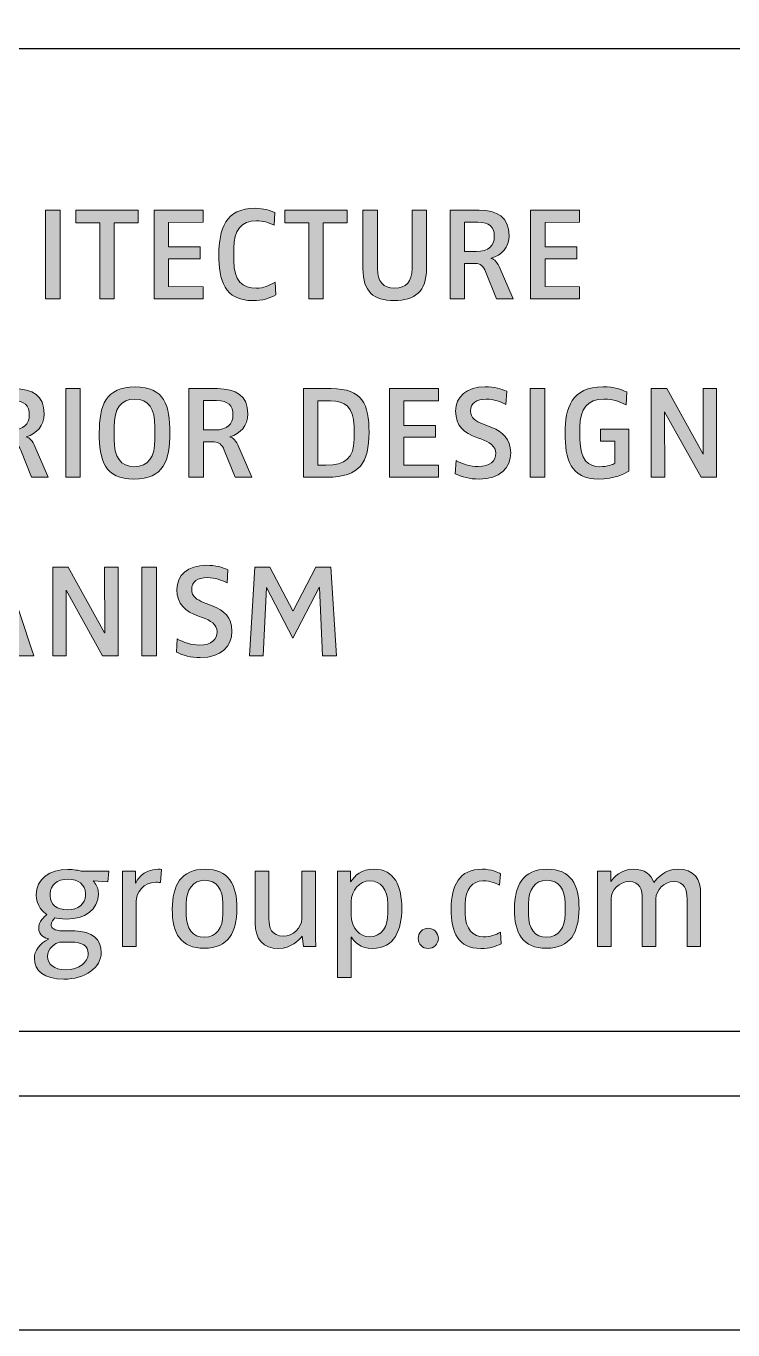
# Model space of a CAD drawing. Extents: x 473024 to 774629, y -1213442 to -1126596.
# Drawn here: x 602548 to 603675, y -1213069 to -1210993 of the extents above; entities that cross this region are included whole.
import ezdxf

# ---------------------------------------------------------------- set-up
doc = ezdxf.new("R2010")
doc.units = 0
doc.header["$LTSCALE"] = 100
doc.header["$MEASUREMENT"] = 0
doc.layers.get('0').update_dxf_attribs({"linetype": 'CONTINUOUS'})
for name, color, linetype in [('FOOT', 2, 'CONTINUOUS'), ('Layer 1', 8, 'CONTINUOUS'), ('S-BEAM', 2, 'CONTINUOUS'), ('TITLE2', 7, 'CONTINUOUS')]:
    doc.layers.add(name, color=color, linetype=linetype)

# ---------------------------------------------------------------- blocks, each defined once
blk = doc.blocks.new('block 15')
at = {"layer": 'Layer 1'}
h = blk.add_hatch(color=0, dxfattribs=at)
h.dxf.hatch_style = 2
edge = h.paths.add_edge_path()
edge.add_spline(control_points=[(621.2, -145.84), (621.2, -145.84), (619.68, -145.72), (619.68, -145.72), (619.72, -145.77), (620.23, -146.24), (620.23, -147.06), (620.23, -148.71), (618.78, -149.63), (616.98, -149.63), (616.36, -149.63), (615.92, -149.56), (615.76, -149.51), (615.64, -149.63), (615.39, -149.96), (615.39, -150.2), (615.39, -150.56), (615.67, -150.82), (616.59, -150.84), (616.59, -150.84), (617.81, -150.85), (617.81, -150.85), (619.55, -150.88), (620.52, -151.7), (620.52, -153.04), (620.52, -154.6), (618.84, -155.78), (616.69, -155.78), (614.65, -155.78), (613.67, -154.92), (613.67, -153.63), (613.67, -152.87), (614.17, -152.15), (615.13, -151.68), (615.13, -151.68), (615.13, -151.67), (615.13, -151.67), (614.79, -151.61), (614.11, -151.3), (614.11, -150.54), (614.11, -149.91), (614.68, -149.37), (614.96, -149.17), (614.61, -148.99), (613.85, -148.31), (613.85, -147.14), (613.85, -145.53), (615.24, -144.55), (617.1, -144.55), (617.67, -144.55), (618.24, -144.67), (618.46, -144.73), (618.46, -144.73), (621.28, -144.72), (621.28, -144.72), (621.28, -144.72), (621.2, -145.84), (621.2, -145.84)], knot_values=[0, 0, 0, 0, 1, 1, 1, 2, 2, 2, 3, 3, 3, 4, 4, 4, 5, 5, 5, 6, 6, 6, 7, 7, 7, 8, 8, 8, 9, 9, 9, 10, 10, 10, 11, 11, 11, 12, 12, 12, 13, 13, 13, 14, 14, 14, 15, 15, 15, 16, 16, 16, 17, 17, 17, 18, 18, 18, 19, 19, 19, 19], degree=3, periodic=0)
edge = h.paths.add_edge_path()
edge.add_spline(control_points=[(619.18, -153.13), (619.18, -152.41), (618.57, -151.98), (617.4, -151.98), (617.4, -151.98), (616.24, -151.98), (616.24, -151.98), (615.84, -152.12), (615.02, -152.59), (615.02, -153.46), (615.02, -154.24), (615.7, -154.81), (616.86, -154.81), (618.26, -154.81), (619.18, -154.01), (619.18, -153.24), (619.18, -153.24), (619.18, -153.13), (619.18, -153.13)], knot_values=[0, 0, 0, 0, 1, 1, 1, 2, 2, 2, 3, 3, 3, 4, 4, 4, 5, 5, 5, 6, 6, 6, 6], degree=3, periodic=0)
edge = h.paths.add_edge_path()
edge.add_spline(control_points=[(618.89, -147.01), (618.89, -146.11), (618.18, -145.55), (617.1, -145.55), (616.01, -145.55), (615.3, -146.17), (615.3, -147.01), (615.3, -147.01), (615.3, -147.23), (615.3, -147.23), (615.3, -148.19), (615.98, -148.68), (617.07, -148.68), (618.17, -148.68), (618.89, -148.06), (618.89, -147.23), (618.89, -147.23), (618.89, -147.01), (618.89, -147.01)], knot_values=[0, 0, 0, 0, 1, 1, 1, 2, 2, 2, 3, 3, 3, 4, 4, 4, 5, 5, 5, 6, 6, 6, 6], degree=3, periodic=0)
h = blk.add_hatch(color=0, dxfattribs=at)
h.dxf.hatch_style = 2
edge = h.paths.add_edge_path()
edge.add_spline(control_points=[(626.59, -145.9), (626.52, -145.89), (626.33, -145.87), (626.1, -145.87), (624.87, -145.87), (624.08, -146.91), (624.08, -147.83), (624.08, -147.83), (624.08, -152.44), (624.08, -152.44), (624.08, -152.44), (622.69, -152.44), (622.69, -152.44), (622.69, -152.44), (622.69, -144.73), (622.69, -144.73), (622.69, -144.73), (624.02, -144.73), (624.02, -144.73), (624.02, -144.73), (624.02, -145.95), (624.02, -145.95), (624.02, -145.95), (624.03, -145.95), (624.03, -145.95), (624.1, -145.81), (624.74, -144.53), (626.33, -144.53), (626.47, -144.53), (626.61, -144.55), (626.67, -144.56), (626.67, -144.56), (626.59, -145.9), (626.59, -145.9)], knot_values=[0, 0, 0, 0, 1, 1, 1, 2, 2, 2, 3, 3, 3, 4, 4, 4, 5, 5, 5, 6, 6, 6, 7, 7, 7, 8, 8, 8, 9, 9, 9, 10, 10, 10, 11, 11, 11, 11], degree=3, periodic=0)
h = blk.add_hatch(color=0, dxfattribs=at)
h.dxf.hatch_style = 2
edge = h.paths.add_edge_path()
edge.add_spline(control_points=[(631.06, -152.62), (628.63, -152.62), (627.78, -151.08), (627.78, -148.62), (627.78, -146.2), (628.69, -144.53), (631.12, -144.53), (633.56, -144.53), (634.4, -146.09), (634.4, -148.56), (634.4, -150.99), (633.5, -152.62), (631.06, -152.62)], knot_values=[0, 0, 0, 0, 1, 1, 1, 2, 2, 2, 3, 3, 3, 4, 4, 4, 4], degree=3, periodic=0)
edge = h.paths.add_edge_path()
edge.add_spline(control_points=[(632.97, -148.02), (632.97, -146.57), (632.32, -145.67), (631.11, -145.67), (629.89, -145.67), (629.21, -146.61), (629.21, -148.06), (629.21, -148.06), (629.21, -149.16), (629.21, -149.16), (629.21, -150.61), (629.86, -151.5), (631.08, -151.5), (632.29, -151.5), (632.97, -150.56), (632.97, -149.11), (632.97, -149.11), (632.97, -148.02), (632.97, -148.02)], knot_values=[0, 0, 0, 0, 1, 1, 1, 2, 2, 2, 3, 3, 3, 4, 4, 4, 5, 5, 5, 6, 6, 6, 6], degree=3, periodic=0)
h = blk.add_hatch(color=0, dxfattribs=at)
h.dxf.hatch_style = 2
edge = h.paths.add_edge_path()
edge.add_spline(control_points=[(641.21, -152.44), (641.21, -152.44), (641.09, -151.38), (641.09, -151.38), (641.09, -151.38), (641.07, -151.38), (641.07, -151.38), (640.78, -151.79), (639.9, -152.64), (638.69, -152.64), (637.08, -152.64), (636.28, -151.73), (636.28, -150.05), (636.28, -150.05), (636.28, -144.73), (636.28, -144.73), (636.28, -144.73), (637.67, -144.73), (637.67, -144.73), (637.67, -144.73), (637.67, -149.62), (637.67, -149.62), (637.67, -150.48), (637.92, -151.38), (639.16, -151.38), (640.12, -151.38), (641.04, -150.53), (641.04, -149.6), (641.04, -149.6), (641.04, -144.73), (641.04, -144.73), (641.04, -144.73), (642.43, -144.73), (642.43, -144.73), (642.43, -144.73), (642.43, -150.54), (642.43, -150.54), (642.43, -151.28), (642.46, -152.12), (642.48, -152.44), (642.48, -152.44), (641.21, -152.44), (641.21, -152.44)], knot_values=[0, 0, 0, 0, 1, 1, 1, 2, 2, 2, 3, 3, 3, 4, 4, 4, 5, 5, 5, 6, 6, 6, 7, 7, 7, 8, 8, 8, 9, 9, 9, 10, 10, 10, 11, 11, 11, 12, 12, 12, 13, 13, 13, 14, 14, 14, 14], degree=3, periodic=0)
h = blk.add_hatch(color=0, dxfattribs=at)
h.dxf.hatch_style = 2
edge = h.paths.add_edge_path()
edge.add_spline(control_points=[(648.28, -152.64), (647.02, -152.64), (646.39, -151.95), (646.11, -151.48), (646.11, -151.48), (646.1, -151.48), (646.1, -151.48), (646.1, -151.48), (646.1, -155.6), (646.1, -155.6), (646.1, -155.6), (644.71, -155.6), (644.71, -155.6), (644.71, -155.6), (644.71, -144.73), (644.71, -144.73), (644.71, -144.73), (646.02, -144.73), (646.02, -144.73), (646.02, -144.73), (646.02, -145.83), (646.02, -145.83), (646.02, -145.83), (646.03, -145.83), (646.03, -145.83), (646.5, -145.16), (647.13, -144.53), (648.41, -144.53), (650.57, -144.53), (651.27, -146.29), (651.27, -148.56), (651.27, -150.74), (650.52, -152.64), (648.28, -152.64)], knot_values=[0, 0, 0, 0, 1, 1, 1, 2, 2, 2, 3, 3, 3, 4, 4, 4, 5, 5, 5, 6, 6, 6, 7, 7, 7, 8, 8, 8, 9, 9, 9, 10, 10, 10, 11, 11, 11, 11], degree=3, periodic=0)
edge = h.paths.add_edge_path()
edge.add_spline(control_points=[(649.84, -148.06), (649.84, -146.61), (649.12, -145.72), (648.01, -145.72), (646.94, -145.72), (646.1, -146.72), (646.1, -147.83), (646.1, -147.83), (646.1, -149.25), (646.1, -149.25), (646.1, -150.54), (647.02, -151.45), (647.95, -151.45), (649.27, -151.45), (649.84, -150.36), (649.84, -149.02), (649.84, -149.02), (649.84, -148.06), (649.84, -148.06)], knot_values=[0, 0, 0, 0, 1, 1, 1, 2, 2, 2, 3, 3, 3, 4, 4, 4, 5, 5, 5, 6, 6, 6, 6], degree=3, periodic=0)
h = blk.add_hatch(color=0, dxfattribs=at)
h.dxf.hatch_style = 2
edge = h.paths.add_edge_path()
edge.add_spline(control_points=[(659.35, -152.64), (657.02, -152.64), (656.33, -150.99), (656.33, -148.59), (656.33, -146.2), (657.14, -144.53), (659.52, -144.53), (660.44, -144.53), (661.13, -144.87), (661.37, -145), (661.37, -145), (661.29, -146.17), (661.29, -146.17), (661, -146.03), (660.36, -145.72), (659.58, -145.72), (658.51, -145.72), (657.76, -146.57), (657.76, -148.12), (657.76, -148.12), (657.76, -149.06), (657.76, -149.06), (657.76, -150.67), (658.62, -151.45), (659.61, -151.45), (660.29, -151.45), (660.89, -151.24), (661.37, -150.98), (661.37, -150.98), (661.44, -152.15), (661.44, -152.15), (660.9, -152.44), (660.29, -152.64), (659.35, -152.64)], knot_values=[0, 0, 0, 0, 1, 1, 1, 2, 2, 2, 3, 3, 3, 4, 4, 4, 5, 5, 5, 6, 6, 6, 7, 7, 7, 8, 8, 8, 9, 9, 9, 10, 10, 10, 11, 11, 11, 11], degree=3, periodic=0)
h = blk.add_hatch(color=0, dxfattribs=at)
h.dxf.hatch_style = 2
edge = h.paths.add_edge_path()
edge.add_spline(control_points=[(666.08, -152.62), (663.64, -152.62), (662.8, -151.08), (662.8, -148.62), (662.8, -146.2), (663.7, -144.53), (666.14, -144.53), (668.58, -144.53), (669.42, -146.09), (669.42, -148.56), (669.42, -150.99), (668.51, -152.62), (666.08, -152.62)], knot_values=[0, 0, 0, 0, 1, 1, 1, 2, 2, 2, 3, 3, 3, 4, 4, 4, 4], degree=3, periodic=0)
edge = h.paths.add_edge_path()
edge.add_spline(control_points=[(667.99, -148.02), (667.99, -146.57), (667.34, -145.67), (666.12, -145.67), (664.91, -145.67), (664.23, -146.61), (664.23, -148.06), (664.23, -148.06), (664.23, -149.16), (664.23, -149.16), (664.23, -150.61), (664.88, -151.5), (666.09, -151.5), (667.31, -151.5), (667.99, -150.56), (667.99, -149.11), (667.99, -149.11), (667.99, -148.02), (667.99, -148.02)], knot_values=[0, 0, 0, 0, 1, 1, 1, 2, 2, 2, 3, 3, 3, 4, 4, 4, 5, 5, 5, 6, 6, 6, 6], degree=3, periodic=0)
h = blk.add_hatch(color=0, dxfattribs=at)
h.dxf.hatch_style = 2
edge = h.paths.add_edge_path()
edge.add_spline(control_points=[(680.47, -152.44), (680.47, -152.44), (680.47, -147.55), (680.47, -147.55), (680.47, -146.68), (680.27, -145.8), (679.08, -145.8), (678.14, -145.8), (677.28, -146.66), (677.28, -147.55), (677.28, -147.55), (677.28, -152.44), (677.28, -152.44), (677.28, -152.44), (675.89, -152.44), (675.89, -152.44), (675.89, -152.44), (675.89, -147.55), (675.89, -147.55), (675.89, -146.68), (675.69, -145.8), (674.51, -145.8), (673.57, -145.8), (672.7, -146.66), (672.7, -147.55), (672.7, -147.55), (672.7, -152.44), (672.7, -152.44), (672.7, -152.44), (671.32, -152.44), (671.32, -152.44), (671.32, -152.44), (671.32, -144.73), (671.32, -144.73), (671.32, -144.73), (672.66, -144.73), (672.66, -144.73), (672.66, -144.73), (672.66, -145.8), (672.66, -145.8), (672.66, -145.8), (672.67, -145.8), (672.67, -145.8), (672.93, -145.38), (673.75, -144.53), (674.95, -144.53), (676.16, -144.53), (676.76, -145.06), (677.08, -145.9), (677.37, -145.46), (678.28, -144.53), (679.5, -144.53), (681.23, -144.53), (681.86, -145.53), (681.86, -147.12), (681.86, -147.12), (681.86, -152.44), (681.86, -152.44), (681.86, -152.44), (680.47, -152.44), (680.47, -152.44)], knot_values=[0, 0, 0, 0, 1, 1, 1, 2, 2, 2, 3, 3, 3, 4, 4, 4, 5, 5, 5, 6, 6, 6, 7, 7, 7, 8, 8, 8, 9, 9, 9, 10, 10, 10, 11, 11, 11, 12, 12, 12, 13, 13, 13, 14, 14, 14, 15, 15, 15, 16, 16, 16, 17, 17, 17, 18, 18, 18, 19, 19, 19, 20, 20, 20, 20], degree=3, periodic=0)
h = blk.add_hatch(color=0, dxfattribs=at)
h.dxf.hatch_style = 2
edge = h.paths.add_edge_path()
edge.add_spline(control_points=[(653.98, -152.64), (653.41, -152.64), (652.95, -152.18), (652.95, -151.61), (652.95, -151.04), (653.41, -150.57), (653.98, -150.57), (654.55, -150.57), (655.02, -151.04), (655.02, -151.61), (655.02, -152.18), (654.55, -152.64), (653.98, -152.64)], knot_values=[0, 0, 0, 0, 1, 1, 1, 2, 2, 2, 3, 3, 3, 4, 4, 4, 4], degree=3, periodic=0)
at = {"layer": 'Layer 1', "color": 0, "lineweight": 0}
for points, knots in [([(621.2, -145.84), (621.2, -145.84), (619.68, -145.72), (619.68, -145.72), (619.72, -145.77), (620.23, -146.24), (620.23, -147.06), (620.23, -148.71), (618.78, -149.63), (616.98, -149.63), (616.36, -149.63), (615.92, -149.56), (615.76, -149.51), (615.64, -149.63), (615.39, -149.96), (615.39, -150.2), (615.39, -150.56), (615.67, -150.82), (616.59, -150.84), (616.59, -150.84), (617.81, -150.85), (617.81, -150.85), (619.55, -150.88), (620.52, -151.7), (620.52, -153.04), (620.52, -154.6), (618.84, -155.78), (616.69, -155.78), (614.65, -155.78), (613.67, -154.92), (613.67, -153.63), (613.67, -152.87), (614.17, -152.15), (615.13, -151.68), (615.13, -151.68), (615.13, -151.67), (615.13, -151.67), (614.79, -151.61), (614.11, -151.3), (614.11, -150.54), (614.11, -149.91), (614.68, -149.37), (614.96, -149.17), (614.61, -148.99), (613.85, -148.31), (613.85, -147.14), (613.85, -145.53), (615.24, -144.55), (617.1, -144.55), (617.67, -144.55), (618.24, -144.67), (618.46, -144.73), (618.46, -144.73), (621.28, -144.72), (621.28, -144.72), (621.28, -144.72), (621.2, -145.84), (621.2, -145.84)], [0, 0, 0, 0, 1, 1, 1, 2, 2, 2, 3, 3, 3, 4, 4, 4, 5, 5, 5, 6, 6, 6, 7, 7, 7, 8, 8, 8, 9, 9, 9, 10, 10, 10, 11, 11, 11, 12, 12, 12, 13, 13, 13, 14, 14, 14, 15, 15, 15, 16, 16, 16, 17, 17, 17, 18, 18, 18, 19, 19, 19, 19]), ([(626.59, -145.9), (626.52, -145.89), (626.33, -145.87), (626.1, -145.87), (624.87, -145.87), (624.08, -146.91), (624.08, -147.83), (624.08, -147.83), (624.08, -152.44), (624.08, -152.44), (624.08, -152.44), (622.69, -152.44), (622.69, -152.44), (622.69, -152.44), (622.69, -144.73), (622.69, -144.73), (622.69, -144.73), (624.02, -144.73), (624.02, -144.73), (624.02, -144.73), (624.02, -145.95), (624.02, -145.95), (624.02, -145.95), (624.03, -145.95), (624.03, -145.95), (624.1, -145.81), (624.74, -144.53), (626.33, -144.53), (626.47, -144.53), (626.61, -144.55), (626.67, -144.56), (626.67, -144.56), (626.59, -145.9), (626.59, -145.9)], [0, 0, 0, 0, 1, 1, 1, 2, 2, 2, 3, 3, 3, 4, 4, 4, 5, 5, 5, 6, 6, 6, 7, 7, 7, 8, 8, 8, 9, 9, 9, 10, 10, 10, 11, 11, 11, 11]), ([(631.06, -152.62), (628.63, -152.62), (627.78, -151.08), (627.78, -148.62), (627.78, -146.2), (628.69, -144.53), (631.12, -144.53), (633.56, -144.53), (634.4, -146.09), (634.4, -148.56), (634.4, -150.99), (633.5, -152.62), (631.06, -152.62)], [0, 0, 0, 0, 1, 1, 1, 2, 2, 2, 3, 3, 3, 4, 4, 4, 4]), ([(641.21, -152.44), (641.21, -152.44), (641.09, -151.38), (641.09, -151.38), (641.09, -151.38), (641.07, -151.38), (641.07, -151.38), (640.78, -151.79), (639.9, -152.64), (638.69, -152.64), (637.08, -152.64), (636.28, -151.73), (636.28, -150.05), (636.28, -150.05), (636.28, -144.73), (636.28, -144.73), (636.28, -144.73), (637.67, -144.73), (637.67, -144.73), (637.67, -144.73), (637.67, -149.62), (637.67, -149.62), (637.67, -150.48), (637.92, -151.38), (639.16, -151.38), (640.12, -151.38), (641.04, -150.53), (641.04, -149.6), (641.04, -149.6), (641.04, -144.73), (641.04, -144.73), (641.04, -144.73), (642.43, -144.73), (642.43, -144.73), (642.43, -144.73), (642.43, -150.54), (642.43, -150.54), (642.43, -151.28), (642.46, -152.12), (642.48, -152.44), (642.48, -152.44), (641.21, -152.44), (641.21, -152.44)], [0, 0, 0, 0, 1, 1, 1, 2, 2, 2, 3, 3, 3, 4, 4, 4, 5, 5, 5, 6, 6, 6, 7, 7, 7, 8, 8, 8, 9, 9, 9, 10, 10, 10, 11, 11, 11, 12, 12, 12, 13, 13, 13, 14, 14, 14, 14]), ([(648.28, -152.64), (647.02, -152.64), (646.39, -151.95), (646.11, -151.48), (646.11, -151.48), (646.1, -151.48), (646.1, -151.48), (646.1, -151.48), (646.1, -155.6), (646.1, -155.6), (646.1, -155.6), (644.71, -155.6), (644.71, -155.6), (644.71, -155.6), (644.71, -144.73), (644.71, -144.73), (644.71, -144.73), (646.02, -144.73), (646.02, -144.73), (646.02, -144.73), (646.02, -145.83), (646.02, -145.83), (646.02, -145.83), (646.03, -145.83), (646.03, -145.83), (646.5, -145.16), (647.13, -144.53), (648.41, -144.53), (650.57, -144.53), (651.27, -146.29), (651.27, -148.56), (651.27, -150.74), (650.52, -152.64), (648.28, -152.64)], [0, 0, 0, 0, 1, 1, 1, 2, 2, 2, 3, 3, 3, 4, 4, 4, 5, 5, 5, 6, 6, 6, 7, 7, 7, 8, 8, 8, 9, 9, 9, 10, 10, 10, 11, 11, 11, 11]), ([(659.35, -152.64), (657.02, -152.64), (656.33, -150.99), (656.33, -148.59), (656.33, -146.2), (657.14, -144.53), (659.52, -144.53), (660.44, -144.53), (661.13, -144.87), (661.37, -145), (661.37, -145), (661.29, -146.17), (661.29, -146.17), (661, -146.03), (660.36, -145.72), (659.58, -145.72), (658.51, -145.72), (657.76, -146.57), (657.76, -148.12), (657.76, -148.12), (657.76, -149.06), (657.76, -149.06), (657.76, -150.67), (658.62, -151.45), (659.61, -151.45), (660.29, -151.45), (660.89, -151.24), (661.37, -150.98), (661.37, -150.98), (661.44, -152.15), (661.44, -152.15), (660.9, -152.44), (660.29, -152.64), (659.35, -152.64)], [0, 0, 0, 0, 1, 1, 1, 2, 2, 2, 3, 3, 3, 4, 4, 4, 5, 5, 5, 6, 6, 6, 7, 7, 7, 8, 8, 8, 9, 9, 9, 10, 10, 10, 11, 11, 11, 11]), ([(666.08, -152.62), (663.64, -152.62), (662.8, -151.08), (662.8, -148.62), (662.8, -146.2), (663.7, -144.53), (666.14, -144.53), (668.58, -144.53), (669.42, -146.09), (669.42, -148.56), (669.42, -150.99), (668.51, -152.62), (666.08, -152.62)], [0, 0, 0, 0, 1, 1, 1, 2, 2, 2, 3, 3, 3, 4, 4, 4, 4]), ([(680.47, -152.44), (680.47, -152.44), (680.47, -147.55), (680.47, -147.55), (680.47, -146.68), (680.27, -145.8), (679.08, -145.8), (678.14, -145.8), (677.28, -146.66), (677.28, -147.55), (677.28, -147.55), (677.28, -152.44), (677.28, -152.44), (677.28, -152.44), (675.89, -152.44), (675.89, -152.44), (675.89, -152.44), (675.89, -147.55), (675.89, -147.55), (675.89, -146.68), (675.69, -145.8), (674.51, -145.8), (673.57, -145.8), (672.7, -146.66), (672.7, -147.55), (672.7, -147.55), (672.7, -152.44), (672.7, -152.44), (672.7, -152.44), (671.32, -152.44), (671.32, -152.44), (671.32, -152.44), (671.32, -144.73), (671.32, -144.73), (671.32, -144.73), (672.66, -144.73), (672.66, -144.73), (672.66, -144.73), (672.66, -145.8), (672.66, -145.8), (672.66, -145.8), (672.67, -145.8), (672.67, -145.8), (672.93, -145.38), (673.75, -144.53), (674.95, -144.53), (676.16, -144.53), (676.76, -145.06), (677.08, -145.9), (677.37, -145.46), (678.28, -144.53), (679.5, -144.53), (681.23, -144.53), (681.86, -145.53), (681.86, -147.12), (681.86, -147.12), (681.86, -152.44), (681.86, -152.44), (681.86, -152.44), (680.47, -152.44), (680.47, -152.44)], [0, 0, 0, 0, 1, 1, 1, 2, 2, 2, 3, 3, 3, 4, 4, 4, 5, 5, 5, 6, 6, 6, 7, 7, 7, 8, 8, 8, 9, 9, 9, 10, 10, 10, 11, 11, 11, 12, 12, 12, 13, 13, 13, 14, 14, 14, 15, 15, 15, 16, 16, 16, 17, 17, 17, 18, 18, 18, 19, 19, 19, 20, 20, 20, 20]), ([(618.89, -147.01), (618.89, -146.11), (618.18, -145.55), (617.1, -145.55), (616.01, -145.55), (615.3, -146.17), (615.3, -147.01), (615.3, -147.01), (615.3, -147.23), (615.3, -147.23), (615.3, -148.19), (615.98, -148.68), (617.07, -148.68), (618.17, -148.68), (618.89, -148.06), (618.89, -147.23), (618.89, -147.23), (618.89, -147.01), (618.89, -147.01)], [0, 0, 0, 0, 1, 1, 1, 2, 2, 2, 3, 3, 3, 4, 4, 4, 5, 5, 5, 6, 6, 6, 6]), ([(632.97, -148.02), (632.97, -146.57), (632.32, -145.67), (631.11, -145.67), (629.89, -145.67), (629.21, -146.61), (629.21, -148.06), (629.21, -148.06), (629.21, -149.16), (629.21, -149.16), (629.21, -150.61), (629.86, -151.5), (631.08, -151.5), (632.29, -151.5), (632.97, -150.56), (632.97, -149.11), (632.97, -149.11), (632.97, -148.02), (632.97, -148.02)], [0, 0, 0, 0, 1, 1, 1, 2, 2, 2, 3, 3, 3, 4, 4, 4, 5, 5, 5, 6, 6, 6, 6]), ([(649.84, -148.06), (649.84, -146.61), (649.12, -145.72), (648.01, -145.72), (646.94, -145.72), (646.1, -146.72), (646.1, -147.83), (646.1, -147.83), (646.1, -149.25), (646.1, -149.25), (646.1, -150.54), (647.02, -151.45), (647.95, -151.45), (649.27, -151.45), (649.84, -150.36), (649.84, -149.02), (649.84, -149.02), (649.84, -148.06), (649.84, -148.06)], [0, 0, 0, 0, 1, 1, 1, 2, 2, 2, 3, 3, 3, 4, 4, 4, 5, 5, 5, 6, 6, 6, 6]), ([(667.99, -148.02), (667.99, -146.57), (667.34, -145.67), (666.12, -145.67), (664.91, -145.67), (664.23, -146.61), (664.23, -148.06), (664.23, -148.06), (664.23, -149.16), (664.23, -149.16), (664.23, -150.61), (664.88, -151.5), (666.09, -151.5), (667.31, -151.5), (667.99, -150.56), (667.99, -149.11), (667.99, -149.11), (667.99, -148.02), (667.99, -148.02)], [0, 0, 0, 0, 1, 1, 1, 2, 2, 2, 3, 3, 3, 4, 4, 4, 5, 5, 5, 6, 6, 6, 6]), ([(653.98, -152.64), (653.41, -152.64), (652.95, -152.18), (652.95, -151.61), (652.95, -151.04), (653.41, -150.57), (653.98, -150.57), (654.55, -150.57), (655.02, -151.04), (655.02, -151.61), (655.02, -152.18), (654.55, -152.64), (653.98, -152.64)], [0, 0, 0, 0, 1, 1, 1, 2, 2, 2, 3, 3, 3, 4, 4, 4, 4]), ([(619.18, -153.13), (619.18, -152.41), (618.57, -151.98), (617.4, -151.98), (617.4, -151.98), (616.24, -151.98), (616.24, -151.98), (615.84, -152.12), (615.02, -152.59), (615.02, -153.46), (615.02, -154.24), (615.7, -154.81), (616.86, -154.81), (618.26, -154.81), (619.18, -154.01), (619.18, -153.24), (619.18, -153.24), (619.18, -153.13), (619.18, -153.13)], [0, 0, 0, 0, 1, 1, 1, 2, 2, 2, 3, 3, 3, 4, 4, 4, 5, 5, 5, 6, 6, 6, 6])]:
    blk.add_open_spline(points, degree=3, knots=knots, dxfattribs=at)
blk = doc.blocks.new('block 20')
at = {"layer": 'Layer 1'}
h = blk.add_hatch(color=7, dxfattribs=at)
h.dxf.hatch_style = 2
h.paths.add_polyline_path([(594.89, -66.56), (594.89, -55.09), (596.78, -55.09), (596.78, -66.56)])
h = blk.add_hatch(color=7, dxfattribs=at)
h.dxf.hatch_style = 2
h.paths.add_polyline_path([(603.81, -56.71), (603.81, -66.56), (601.94, -66.56), (601.94, -56.71), (598.84, -56.71), (598.84, -55.09), (606.91, -55.09), (606.91, -56.71)])
h = blk.add_hatch(color=7, dxfattribs=at)
h.dxf.hatch_style = 2
h.paths.add_polyline_path([(608.97, -66.56), (608.97, -55.09), (615.33, -55.09), (615.33, -56.66), (610.84, -56.68), (610.84, -59.84), (614.95, -59.84), (614.95, -61.39), (610.84, -61.39), (610.84, -64.98), (615.33, -65), (615.33, -66.56)])
h = blk.add_hatch(color=7, dxfattribs=at)
h.dxf.hatch_style = 2
edge = h.paths.add_edge_path()
edge.add_spline(control_points=[(621.8, -66.8), (618.05, -66.8), (617.38, -64.14), (617.38, -60.85), (617.38, -57.57), (618.22, -54.85), (622.09, -54.85), (623.17, -54.85), (623.93, -55.11), (624.63, -55.4), (624.63, -55.4), (624.53, -57.04), (624.53, -57.04), (623.83, -56.71), (623.05, -56.45), (622.24, -56.45), (620.28, -56.45), (619.3, -57.76), (619.3, -60.01), (619.3, -60.01), (619.3, -61.66), (619.3, -61.66), (619.3, -64.24), (620.49, -65.2), (622.24, -65.2), (623.12, -65.2), (623.9, -64.84), (624.67, -64.41), (624.67, -64.41), (624.75, -66.05), (624.75, -66.05), (623.95, -66.51), (623.02, -66.8), (621.8, -66.8)], knot_values=[0, 0, 0, 0, 1, 1, 1, 2, 2, 2, 3, 3, 3, 4, 4, 4, 5, 5, 5, 6, 6, 6, 7, 7, 7, 8, 8, 8, 9, 9, 9, 10, 10, 10, 11, 11, 11, 11], degree=3, periodic=0)
h = blk.add_hatch(color=7, dxfattribs=at)
h.dxf.hatch_style = 2
h.paths.add_polyline_path([(630.89, -56.71), (630.89, -66.56), (629.02, -66.56), (629.02, -56.71), (625.93, -56.71), (625.93, -55.09), (633.99, -55.09), (633.99, -56.71)])
h = blk.add_hatch(color=7, dxfattribs=at)
h.dxf.hatch_style = 2
edge = h.paths.add_edge_path()
edge.add_spline(control_points=[(640.09, -66.8), (637.45, -66.8), (636.05, -65.68), (636.05, -62.66), (636.05, -62.66), (636.05, -55.09), (636.05, -55.09), (636.05, -55.09), (637.93, -55.09), (637.93, -55.09), (637.93, -55.09), (637.93, -62.66), (637.93, -62.66), (637.93, -64.31), (638.7, -65.2), (640.16, -65.2), (641.69, -65.2), (642.42, -64.33), (642.42, -62.66), (642.42, -62.66), (642.42, -55.09), (642.42, -55.09), (642.42, -55.09), (644.29, -55.09), (644.29, -55.09), (644.29, -55.09), (644.29, -62.66), (644.29, -62.66), (644.29, -65.63), (642.81, -66.8), (640.09, -66.8)], knot_values=[0, 0, 0, 0, 1, 1, 1, 2, 2, 2, 3, 3, 3, 4, 4, 4, 5, 5, 5, 6, 6, 6, 7, 7, 7, 8, 8, 8, 9, 9, 9, 10, 10, 10, 10], degree=3, periodic=0)
h = blk.add_hatch(color=7, dxfattribs=at)
h.dxf.hatch_style = 2
edge = h.paths.add_edge_path()
edge.add_spline(control_points=[(653.35, -66.56), (653.35, -66.56), (651.96, -63.05), (651.96, -63.05), (651.67, -62.35), (651.22, -61.99), (650.65, -61.99), (650.65, -61.99), (649.24, -61.99), (649.24, -61.99), (649.24, -61.99), (649.24, -66.56), (649.24, -66.56), (649.24, -66.56), (647.37, -66.56), (647.37, -66.56), (647.37, -66.56), (647.37, -55.09), (647.37, -55.09), (647.37, -55.09), (651.1, -55.09), (651.1, -55.09), (653.49, -55.09), (655, -56), (655, -58.36), (655, -59.92), (654.04, -60.92), (652.68, -61.32), (652.68, -61.32), (652.68, -61.33), (652.68, -61.33), (652.87, -61.37), (653.37, -61.61), (653.7, -62.38), (653.7, -62.38), (655.52, -66.56), (655.52, -66.56), (655.52, -66.56), (653.35, -66.56), (653.35, -66.56)], knot_values=[0, 0, 0, 0, 1, 1, 1, 2, 2, 2, 3, 3, 3, 4, 4, 4, 5, 5, 5, 6, 6, 6, 7, 7, 7, 8, 8, 8, 9, 9, 9, 10, 10, 10, 11, 11, 11, 12, 12, 12, 13, 13, 13, 13], degree=3, periodic=0)
edge = h.paths.add_edge_path()
edge.add_spline(control_points=[(650.96, -56.64), (650.96, -56.64), (649.24, -56.64), (649.24, -56.64), (649.24, -56.64), (649.24, -60.44), (649.24, -60.44), (649.24, -60.44), (650.76, -60.44), (650.76, -60.44), (652.34, -60.44), (653.08, -59.68), (653.08, -58.51), (653.08, -57.28), (652.47, -56.64), (650.96, -56.64)], knot_values=[0, 0, 0, 0, 1, 1, 1, 2, 2, 2, 3, 3, 3, 4, 4, 4, 5, 5, 5, 5], degree=3, periodic=0)
h = blk.add_hatch(color=7, dxfattribs=at)
h.dxf.hatch_style = 2
h.paths.add_polyline_path([(657.79, -66.56), (657.79, -55.09), (664.15, -55.09), (664.15, -56.66), (659.66, -56.68), (659.66, -59.84), (663.77, -59.84), (663.77, -61.39), (659.66, -61.39), (659.66, -64.98), (664.15, -65), (664.15, -66.56)])
h = blk.add_hatch(color=7, dxfattribs=at)
h.dxf.hatch_style = 2
edge = h.paths.add_edge_path()
edge.add_spline(control_points=[(593.08, -89.68), (593.08, -89.68), (591.69, -86.17), (591.69, -86.17), (591.4, -85.47), (590.95, -85.11), (590.38, -85.11), (590.38, -85.11), (588.97, -85.11), (588.97, -85.11), (588.97, -85.11), (588.97, -89.68), (588.97, -89.68), (588.97, -89.68), (587.1, -89.68), (587.1, -89.68), (587.1, -89.68), (587.1, -78.21), (587.1, -78.21), (587.1, -78.21), (590.83, -78.21), (590.83, -78.21), (593.22, -78.21), (594.73, -79.12), (594.73, -81.48), (594.73, -83.04), (593.77, -84.04), (592.41, -84.43), (592.41, -84.43), (592.41, -84.45), (592.41, -84.45), (592.6, -84.49), (593.1, -84.73), (593.42, -85.5), (593.42, -85.5), (595.25, -89.68), (595.25, -89.68), (595.25, -89.68), (593.08, -89.68), (593.08, -89.68)], knot_values=[0, 0, 0, 0, 1, 1, 1, 2, 2, 2, 3, 3, 3, 4, 4, 4, 5, 5, 5, 6, 6, 6, 7, 7, 7, 8, 8, 8, 9, 9, 9, 10, 10, 10, 11, 11, 11, 12, 12, 12, 13, 13, 13, 13], degree=3, periodic=0)
edge = h.paths.add_edge_path()
edge.add_spline(control_points=[(590.69, -79.76), (590.69, -79.76), (588.97, -79.76), (588.97, -79.76), (588.97, -79.76), (588.97, -83.56), (588.97, -83.56), (588.97, -83.56), (590.48, -83.56), (590.48, -83.56), (592.07, -83.56), (592.8, -82.8), (592.8, -81.63), (592.8, -80.4), (592.2, -79.76), (590.69, -79.76)], knot_values=[0, 0, 0, 0, 1, 1, 1, 2, 2, 2, 3, 3, 3, 4, 4, 4, 5, 5, 5, 5], degree=3, periodic=0)
h = blk.add_hatch(color=7, dxfattribs=at)
h.dxf.hatch_style = 2
h.paths.add_polyline_path([(597.52, -89.68), (597.52, -78.21), (599.41, -78.21), (599.41, -89.68)])
h = blk.add_hatch(color=7, dxfattribs=at)
h.dxf.hatch_style = 2
edge = h.paths.add_edge_path()
edge.add_spline(control_points=[(606.37, -89.92), (602.54, -89.92), (601.87, -87.48), (601.87, -83.94), (601.87, -80.41), (602.69, -77.97), (606.51, -77.97), (610.34, -77.97), (611.03, -80.41), (611.03, -83.94), (611.03, -87.48), (610.21, -89.92), (606.37, -89.92)], knot_values=[0, 0, 0, 0, 1, 1, 1, 2, 2, 2, 3, 3, 3, 4, 4, 4, 4], degree=3, periodic=0)
edge = h.paths.add_edge_path()
edge.add_spline(control_points=[(609.09, -83.15), (609.09, -80.82), (608.26, -79.57), (606.48, -79.57), (604.69, -79.57), (603.79, -80.82), (603.79, -83.15), (603.79, -83.15), (603.79, -84.74), (603.79, -84.74), (603.79, -87.07), (604.64, -88.32), (606.42, -88.32), (608.21, -88.32), (609.09, -87.07), (609.09, -84.74), (609.09, -84.74), (609.09, -83.15), (609.09, -83.15)], knot_values=[0, 0, 0, 0, 1, 1, 1, 2, 2, 2, 3, 3, 3, 4, 4, 4, 5, 5, 5, 6, 6, 6, 6], degree=3, periodic=0)
h = blk.add_hatch(color=7, dxfattribs=at)
h.dxf.hatch_style = 2
edge = h.paths.add_edge_path()
edge.add_spline(control_points=[(619.48, -89.68), (619.48, -89.68), (618.08, -86.17), (618.08, -86.17), (617.79, -85.47), (617.34, -85.11), (616.78, -85.11), (616.78, -85.11), (615.37, -85.11), (615.37, -85.11), (615.37, -85.11), (615.37, -89.68), (615.37, -89.68), (615.37, -89.68), (613.49, -89.68), (613.49, -89.68), (613.49, -89.68), (613.49, -78.21), (613.49, -78.21), (613.49, -78.21), (617.22, -78.21), (617.22, -78.21), (619.61, -78.21), (621.13, -79.12), (621.13, -81.48), (621.13, -83.04), (620.16, -84.04), (618.81, -84.43), (618.81, -84.43), (618.81, -84.45), (618.81, -84.45), (618.99, -84.49), (619.49, -84.73), (619.82, -85.5), (619.82, -85.5), (621.64, -89.68), (621.64, -89.68), (621.64, -89.68), (619.48, -89.68), (619.48, -89.68)], knot_values=[0, 0, 0, 0, 1, 1, 1, 2, 2, 2, 3, 3, 3, 4, 4, 4, 5, 5, 5, 6, 6, 6, 7, 7, 7, 8, 8, 8, 9, 9, 9, 10, 10, 10, 11, 11, 11, 12, 12, 12, 13, 13, 13, 13], degree=3, periodic=0)
edge = h.paths.add_edge_path()
edge.add_spline(control_points=[(617.09, -79.76), (617.09, -79.76), (615.37, -79.76), (615.37, -79.76), (615.37, -79.76), (615.37, -83.56), (615.37, -83.56), (615.37, -83.56), (616.88, -83.56), (616.88, -83.56), (618.46, -83.56), (619.2, -82.8), (619.2, -81.63), (619.2, -80.4), (618.6, -79.76), (617.09, -79.76)], knot_values=[0, 0, 0, 0, 1, 1, 1, 2, 2, 2, 3, 3, 3, 4, 4, 4, 5, 5, 5, 5], degree=3, periodic=0)
h = blk.add_hatch(color=7, dxfattribs=at)
h.dxf.hatch_style = 2
edge = h.paths.add_edge_path()
edge.add_spline(control_points=[(631.38, -89.68), (631.38, -89.68), (628.35, -89.68), (628.35, -89.68), (628.35, -89.68), (628.35, -78.21), (628.35, -78.21), (628.35, -78.21), (631.93, -78.21), (631.93, -78.21), (636.05, -78.21), (636.84, -80.22), (636.84, -83.88), (636.84, -87.74), (635.69, -89.68), (631.38, -89.68)], knot_values=[0, 0, 0, 0, 1, 1, 1, 2, 2, 2, 3, 3, 3, 4, 4, 4, 5, 5, 5, 5], degree=3, periodic=0)
edge = h.paths.add_edge_path()
edge.add_spline(control_points=[(634.9, -83.09), (634.9, -80.57), (633.63, -79.78), (631.86, -79.78), (631.86, -79.78), (630.22, -79.78), (630.22, -79.78), (630.22, -79.78), (630.22, -88.11), (630.22, -88.11), (630.22, -88.11), (631.24, -88.11), (631.24, -88.11), (633.8, -88.11), (634.9, -87.22), (634.9, -84.74), (634.9, -84.74), (634.9, -83.09), (634.9, -83.09)], knot_values=[0, 0, 0, 0, 1, 1, 1, 2, 2, 2, 3, 3, 3, 4, 4, 4, 5, 5, 5, 6, 6, 6, 6], degree=3, periodic=0)
h = blk.add_hatch(color=7, dxfattribs=at)
h.dxf.hatch_style = 2
h.paths.add_polyline_path([(639.48, -89.68), (639.48, -78.21), (645.84, -78.21), (645.84, -79.78), (641.35, -79.79), (641.35, -82.96), (645.46, -82.96), (645.46, -84.5), (641.35, -84.5), (641.35, -88.1), (645.84, -88.11), (645.84, -89.68)])
h = blk.add_hatch(color=7, dxfattribs=at)
h.dxf.hatch_style = 2
edge = h.paths.add_edge_path()
edge.add_spline(control_points=[(651.12, -89.92), (649.9, -89.92), (648.83, -89.63), (648.02, -89.23), (648.02, -89.23), (648.13, -87.5), (648.13, -87.5), (648.93, -87.96), (649.91, -88.3), (651, -88.3), (652.6, -88.3), (653.28, -87.53), (653.28, -86.58), (653.28, -85.66), (652.44, -85.11), (651.34, -84.71), (651.34, -84.71), (650.89, -84.56), (650.89, -84.56), (649.14, -83.94), (648.07, -83.04), (648.07, -81.12), (648.07, -79.24), (649.48, -77.97), (651.91, -77.97), (653.11, -77.97), (653.97, -78.23), (654.69, -78.54), (654.69, -78.54), (654.59, -80.24), (654.59, -80.24), (653.92, -79.91), (653.03, -79.57), (652.05, -79.57), (650.77, -79.57), (650, -80.07), (650, -81.1), (650, -82.03), (650.7, -82.44), (651.55, -82.77), (651.55, -82.77), (652.77, -83.25), (652.77, -83.25), (654.13, -83.8), (655.21, -84.68), (655.21, -86.51), (655.21, -88.46), (653.83, -89.92), (651.12, -89.92)], knot_values=[0, 0, 0, 0, 1, 1, 1, 2, 2, 2, 3, 3, 3, 4, 4, 4, 5, 5, 5, 6, 6, 6, 7, 7, 7, 8, 8, 8, 9, 9, 9, 10, 10, 10, 11, 11, 11, 12, 12, 12, 13, 13, 13, 14, 14, 14, 15, 15, 15, 16, 16, 16, 16], degree=3, periodic=0)
h = blk.add_hatch(color=7, dxfattribs=at)
h.dxf.hatch_style = 2
h.paths.add_polyline_path([(657.74, -89.68), (657.74, -78.21), (659.63, -78.21), (659.63, -89.68)])
h = blk.add_hatch(color=7, dxfattribs=at)
h.dxf.hatch_style = 2
edge = h.paths.add_edge_path()
edge.add_spline(control_points=[(666.64, -89.92), (662.9, -89.92), (662.26, -87.29), (662.26, -83.97), (662.26, -80.72), (663.12, -77.97), (667.18, -77.97), (668.72, -77.97), (669.53, -78.33), (670.25, -78.64), (670.25, -78.64), (670.17, -80.29), (670.17, -80.29), (669.45, -79.95), (668.54, -79.57), (667.3, -79.57), (665.18, -79.57), (664.19, -80.84), (664.19, -83.15), (664.19, -83.15), (664.19, -84.8), (664.19, -84.8), (664.19, -87.41), (665.29, -88.32), (666.78, -88.32), (667.73, -88.32), (668.47, -88.03), (668.71, -87.89), (668.71, -87.89), (668.71, -85), (668.71, -85), (668.71, -85), (666.85, -85), (666.85, -85), (666.85, -85), (666.85, -83.46), (666.85, -83.46), (666.85, -83.46), (670.51, -83.46), (670.51, -83.46), (670.51, -83.46), (670.51, -88.91), (670.51, -88.91), (670.03, -89.23), (668.59, -89.92), (666.64, -89.92)], knot_values=[0, 0, 0, 0, 1, 1, 1, 2, 2, 2, 3, 3, 3, 4, 4, 4, 5, 5, 5, 6, 6, 6, 7, 7, 7, 8, 8, 8, 9, 9, 9, 10, 10, 10, 11, 11, 11, 12, 12, 12, 13, 13, 13, 14, 14, 14, 15, 15, 15, 15], degree=3, periodic=0)
h = blk.add_hatch(color=7, dxfattribs=at)
h.dxf.hatch_style = 2
h.paths.add_polyline_path([(679.9, -89.68), (675.17, -81.19), (675.16, -81.19), (675.19, -89.68), (673.44, -89.68), (673.44, -78.21), (675.43, -78.21), (680.16, -86.7), (680.18, -86.7), (680.14, -78.21), (681.9, -78.21), (681.9, -89.68)])
h = blk.add_hatch(color=7, dxfattribs=at)
h.dxf.hatch_style = 2
h.paths.add_polyline_path([(591.38, -112.8), (590.52, -110.01), (586.24, -110.01), (585.36, -112.8), (583.47, -112.8), (587.3, -101.33), (589.59, -101.33), (593.39, -112.8)])
h.paths.add_polyline_path([(588.39, -103.05), (588.37, -103.05), (586.67, -108.45), (590.07, -108.45)])
h = blk.add_hatch(color=7, dxfattribs=at)
h.dxf.hatch_style = 2
h.paths.add_polyline_path([(602.31, -112.8), (597.59, -104.3), (597.57, -104.3), (597.6, -112.8), (595.85, -112.8), (595.85, -101.33), (597.84, -101.33), (602.57, -109.82), (602.59, -109.82), (602.56, -101.33), (604.31, -101.33), (604.31, -112.8)])
h = blk.add_hatch(color=7, dxfattribs=at)
h.dxf.hatch_style = 2
h.paths.add_polyline_path([(607.39, -112.8), (607.39, -101.33), (609.28, -101.33), (609.28, -112.8)])
h = blk.add_hatch(color=7, dxfattribs=at)
h.dxf.hatch_style = 2
edge = h.paths.add_edge_path()
edge.add_spline(control_points=[(614.97, -113.04), (613.75, -113.04), (612.69, -112.74), (611.88, -112.35), (611.88, -112.35), (611.98, -110.61), (611.98, -110.61), (612.79, -111.08), (613.77, -111.42), (614.85, -111.42), (616.45, -111.42), (617.14, -110.65), (617.14, -109.7), (617.14, -108.77), (616.3, -108.22), (615.2, -107.83), (615.2, -107.83), (614.75, -107.67), (614.75, -107.67), (613, -107.05), (611.93, -106.16), (611.93, -104.23), (611.93, -102.36), (613.34, -101.09), (615.76, -101.09), (616.97, -101.09), (617.83, -101.35), (618.55, -101.66), (618.55, -101.66), (618.44, -103.36), (618.44, -103.36), (617.77, -103.03), (616.88, -102.69), (615.9, -102.69), (614.63, -102.69), (613.85, -103.19), (613.85, -104.22), (613.85, -105.15), (614.56, -105.56), (615.4, -105.89), (615.4, -105.89), (616.62, -106.37), (616.62, -106.37), (617.98, -106.92), (619.06, -107.79), (619.06, -109.63), (619.06, -111.58), (617.69, -113.04), (614.97, -113.04)], knot_values=[0, 0, 0, 0, 1, 1, 1, 2, 2, 2, 3, 3, 3, 4, 4, 4, 5, 5, 5, 6, 6, 6, 7, 7, 7, 8, 8, 8, 9, 9, 9, 10, 10, 10, 11, 11, 11, 12, 12, 12, 13, 13, 13, 14, 14, 14, 15, 15, 15, 16, 16, 16, 16], degree=3, periodic=0)
h = blk.add_hatch(color=7, dxfattribs=at)
h.dxf.hatch_style = 2
h.paths.add_polyline_path([(630.82, -112.8), (630.41, -103.98), (630.39, -103.98), (626.97, -110.53), (623.55, -103.98), (623.54, -103.98), (623.12, -112.8), (621.33, -112.8), (622.04, -101.33), (623.98, -101.33), (626.97, -107), (626.99, -107), (629.96, -101.33), (631.91, -101.33), (632.63, -112.8)])
at = {"layer": 'Layer 1', "lineweight": 0}
for points in [[(594.89, -66.56), (594.89, -55.09), (596.78, -55.09), (596.78, -66.56), (594.89, -66.56)], [(603.81, -56.71), (603.81, -66.56), (601.94, -66.56), (601.94, -56.71), (598.84, -56.71), (598.84, -55.09), (606.91, -55.09), (606.91, -56.71), (603.81, -56.71)], [(608.97, -66.56), (608.97, -55.09), (615.33, -55.09), (615.33, -56.66), (610.84, -56.68), (610.84, -59.84), (614.95, -59.84), (614.95, -61.39), (610.84, -61.39), (610.84, -64.98), (615.33, -65), (615.33, -66.56), (608.97, -66.56)], [(630.89, -56.71), (630.89, -66.56), (629.02, -66.56), (629.02, -56.71), (625.93, -56.71), (625.93, -55.09), (633.99, -55.09), (633.99, -56.71), (630.89, -56.71)], [(657.79, -66.56), (657.79, -55.09), (664.15, -55.09), (664.15, -56.66), (659.66, -56.68), (659.66, -59.84), (663.77, -59.84), (663.77, -61.39), (659.66, -61.39), (659.66, -64.98), (664.15, -65), (664.15, -66.56), (657.79, -66.56)], [(597.52, -89.68), (597.52, -78.21), (599.41, -78.21), (599.41, -89.68), (597.52, -89.68)], [(639.48, -89.68), (639.48, -78.21), (645.84, -78.21), (645.84, -79.78), (641.35, -79.79), (641.35, -82.96), (645.46, -82.96), (645.46, -84.5), (641.35, -84.5), (641.35, -88.1), (645.84, -88.11), (645.84, -89.68), (639.48, -89.68)], [(657.74, -89.68), (657.74, -78.21), (659.63, -78.21), (659.63, -89.68), (657.74, -89.68)], [(679.9, -89.68), (675.17, -81.19), (675.16, -81.19), (675.19, -89.68), (673.44, -89.68), (673.44, -78.21), (675.43, -78.21), (680.16, -86.7), (680.18, -86.7), (680.14, -78.21), (681.9, -78.21), (681.9, -89.68), (679.9, -89.68)], [(591.38, -112.8), (590.52, -110.01), (586.24, -110.01), (585.36, -112.8), (583.47, -112.8), (587.3, -101.33), (589.59, -101.33), (593.39, -112.8), (591.38, -112.8)], [(602.31, -112.8), (597.59, -104.3), (597.57, -104.3), (597.6, -112.8), (595.85, -112.8), (595.85, -101.33), (597.84, -101.33), (602.57, -109.82), (602.59, -109.82), (602.56, -101.33), (604.31, -101.33), (604.31, -112.8), (602.31, -112.8)], [(607.39, -112.8), (607.39, -101.33), (609.28, -101.33), (609.28, -112.8), (607.39, -112.8)], [(630.82, -112.8), (630.41, -103.98), (630.39, -103.98), (626.97, -110.53), (623.55, -103.98), (623.54, -103.98), (623.12, -112.8), (621.33, -112.8), (622.04, -101.33), (623.98, -101.33), (626.97, -107), (626.99, -107), (629.96, -101.33), (631.91, -101.33), (632.63, -112.8), (630.82, -112.8)]]:
    blk.add_lwpolyline(points, dxfattribs=at)
for points, knots in [([(621.8, -66.8), (618.05, -66.8), (617.38, -64.14), (617.38, -60.85), (617.38, -57.57), (618.22, -54.85), (622.09, -54.85), (623.17, -54.85), (623.93, -55.11), (624.63, -55.4), (624.63, -55.4), (624.53, -57.04), (624.53, -57.04), (623.83, -56.71), (623.05, -56.45), (622.24, -56.45), (620.28, -56.45), (619.3, -57.76), (619.3, -60.01), (619.3, -60.01), (619.3, -61.66), (619.3, -61.66), (619.3, -64.24), (620.49, -65.2), (622.24, -65.2), (623.12, -65.2), (623.9, -64.84), (624.67, -64.41), (624.67, -64.41), (624.75, -66.05), (624.75, -66.05), (623.95, -66.51), (623.02, -66.8), (621.8, -66.8)], [0, 0, 0, 0, 1, 1, 1, 2, 2, 2, 3, 3, 3, 4, 4, 4, 5, 5, 5, 6, 6, 6, 7, 7, 7, 8, 8, 8, 9, 9, 9, 10, 10, 10, 11, 11, 11, 11]), ([(640.09, -66.8), (637.45, -66.8), (636.05, -65.68), (636.05, -62.66), (636.05, -62.66), (636.05, -55.09), (636.05, -55.09), (636.05, -55.09), (637.93, -55.09), (637.93, -55.09), (637.93, -55.09), (637.93, -62.66), (637.93, -62.66), (637.93, -64.31), (638.7, -65.2), (640.16, -65.2), (641.69, -65.2), (642.42, -64.33), (642.42, -62.66), (642.42, -62.66), (642.42, -55.09), (642.42, -55.09), (642.42, -55.09), (644.29, -55.09), (644.29, -55.09), (644.29, -55.09), (644.29, -62.66), (644.29, -62.66), (644.29, -65.63), (642.81, -66.8), (640.09, -66.8)], [0, 0, 0, 0, 1, 1, 1, 2, 2, 2, 3, 3, 3, 4, 4, 4, 5, 5, 5, 6, 6, 6, 7, 7, 7, 8, 8, 8, 9, 9, 9, 10, 10, 10, 10]), ([(653.35, -66.56), (653.35, -66.56), (651.96, -63.05), (651.96, -63.05), (651.67, -62.35), (651.22, -61.99), (650.65, -61.99), (650.65, -61.99), (649.24, -61.99), (649.24, -61.99), (649.24, -61.99), (649.24, -66.56), (649.24, -66.56), (649.24, -66.56), (647.37, -66.56), (647.37, -66.56), (647.37, -66.56), (647.37, -55.09), (647.37, -55.09), (647.37, -55.09), (651.1, -55.09), (651.1, -55.09), (653.49, -55.09), (655, -56), (655, -58.36), (655, -59.92), (654.04, -60.92), (652.68, -61.32), (652.68, -61.32), (652.68, -61.33), (652.68, -61.33), (652.87, -61.37), (653.37, -61.61), (653.7, -62.38), (653.7, -62.38), (655.52, -66.56), (655.52, -66.56), (655.52, -66.56), (653.35, -66.56), (653.35, -66.56)], [0, 0, 0, 0, 1, 1, 1, 2, 2, 2, 3, 3, 3, 4, 4, 4, 5, 5, 5, 6, 6, 6, 7, 7, 7, 8, 8, 8, 9, 9, 9, 10, 10, 10, 11, 11, 11, 12, 12, 12, 13, 13, 13, 13]), ([(650.96, -56.64), (650.96, -56.64), (649.24, -56.64), (649.24, -56.64), (649.24, -56.64), (649.24, -60.44), (649.24, -60.44), (649.24, -60.44), (650.76, -60.44), (650.76, -60.44), (652.34, -60.44), (653.08, -59.68), (653.08, -58.51), (653.08, -57.28), (652.47, -56.64), (650.96, -56.64)], [0, 0, 0, 0, 1, 1, 1, 2, 2, 2, 3, 3, 3, 4, 4, 4, 5, 5, 5, 5]), ([(593.08, -89.68), (593.08, -89.68), (591.69, -86.17), (591.69, -86.17), (591.4, -85.47), (590.95, -85.11), (590.38, -85.11), (590.38, -85.11), (588.97, -85.11), (588.97, -85.11), (588.97, -85.11), (588.97, -89.68), (588.97, -89.68), (588.97, -89.68), (587.1, -89.68), (587.1, -89.68), (587.1, -89.68), (587.1, -78.21), (587.1, -78.21), (587.1, -78.21), (590.83, -78.21), (590.83, -78.21), (593.22, -78.21), (594.73, -79.12), (594.73, -81.48), (594.73, -83.04), (593.77, -84.04), (592.41, -84.43), (592.41, -84.43), (592.41, -84.45), (592.41, -84.45), (592.6, -84.49), (593.1, -84.73), (593.42, -85.5), (593.42, -85.5), (595.25, -89.68), (595.25, -89.68), (595.25, -89.68), (593.08, -89.68), (593.08, -89.68)], [0, 0, 0, 0, 1, 1, 1, 2, 2, 2, 3, 3, 3, 4, 4, 4, 5, 5, 5, 6, 6, 6, 7, 7, 7, 8, 8, 8, 9, 9, 9, 10, 10, 10, 11, 11, 11, 12, 12, 12, 13, 13, 13, 13]), ([(606.37, -89.92), (602.54, -89.92), (601.87, -87.48), (601.87, -83.94), (601.87, -80.41), (602.69, -77.97), (606.51, -77.97), (610.34, -77.97), (611.03, -80.41), (611.03, -83.94), (611.03, -87.48), (610.21, -89.92), (606.37, -89.92)], [0, 0, 0, 0, 1, 1, 1, 2, 2, 2, 3, 3, 3, 4, 4, 4, 4]), ([(619.48, -89.68), (619.48, -89.68), (618.08, -86.17), (618.08, -86.17), (617.79, -85.47), (617.34, -85.11), (616.78, -85.11), (616.78, -85.11), (615.37, -85.11), (615.37, -85.11), (615.37, -85.11), (615.37, -89.68), (615.37, -89.68), (615.37, -89.68), (613.49, -89.68), (613.49, -89.68), (613.49, -89.68), (613.49, -78.21), (613.49, -78.21), (613.49, -78.21), (617.22, -78.21), (617.22, -78.21), (619.61, -78.21), (621.13, -79.12), (621.13, -81.48), (621.13, -83.04), (620.16, -84.04), (618.81, -84.43), (618.81, -84.43), (618.81, -84.45), (618.81, -84.45), (618.99, -84.49), (619.49, -84.73), (619.82, -85.5), (619.82, -85.5), (621.64, -89.68), (621.64, -89.68), (621.64, -89.68), (619.48, -89.68), (619.48, -89.68)], [0, 0, 0, 0, 1, 1, 1, 2, 2, 2, 3, 3, 3, 4, 4, 4, 5, 5, 5, 6, 6, 6, 7, 7, 7, 8, 8, 8, 9, 9, 9, 10, 10, 10, 11, 11, 11, 12, 12, 12, 13, 13, 13, 13]), ([(631.38, -89.68), (631.38, -89.68), (628.35, -89.68), (628.35, -89.68), (628.35, -89.68), (628.35, -78.21), (628.35, -78.21), (628.35, -78.21), (631.93, -78.21), (631.93, -78.21), (636.05, -78.21), (636.84, -80.22), (636.84, -83.88), (636.84, -87.74), (635.69, -89.68), (631.38, -89.68)], [0, 0, 0, 0, 1, 1, 1, 2, 2, 2, 3, 3, 3, 4, 4, 4, 5, 5, 5, 5]), ([(651.12, -89.92), (649.9, -89.92), (648.83, -89.63), (648.02, -89.23), (648.02, -89.23), (648.13, -87.5), (648.13, -87.5), (648.93, -87.96), (649.91, -88.3), (651, -88.3), (652.6, -88.3), (653.28, -87.53), (653.28, -86.58), (653.28, -85.66), (652.44, -85.11), (651.34, -84.71), (651.34, -84.71), (650.89, -84.56), (650.89, -84.56), (649.14, -83.94), (648.07, -83.04), (648.07, -81.12), (648.07, -79.24), (649.48, -77.97), (651.91, -77.97), (653.11, -77.97), (653.97, -78.23), (654.69, -78.54), (654.69, -78.54), (654.59, -80.24), (654.59, -80.24), (653.92, -79.91), (653.03, -79.57), (652.05, -79.57), (650.77, -79.57), (650, -80.07), (650, -81.1), (650, -82.03), (650.7, -82.44), (651.55, -82.77), (651.55, -82.77), (652.77, -83.25), (652.77, -83.25), (654.13, -83.8), (655.21, -84.68), (655.21, -86.51), (655.21, -88.46), (653.83, -89.92), (651.12, -89.92)], [0, 0, 0, 0, 1, 1, 1, 2, 2, 2, 3, 3, 3, 4, 4, 4, 5, 5, 5, 6, 6, 6, 7, 7, 7, 8, 8, 8, 9, 9, 9, 10, 10, 10, 11, 11, 11, 12, 12, 12, 13, 13, 13, 14, 14, 14, 15, 15, 15, 16, 16, 16, 16]), ([(666.64, -89.92), (662.9, -89.92), (662.26, -87.29), (662.26, -83.97), (662.26, -80.72), (663.12, -77.97), (667.18, -77.97), (668.72, -77.97), (669.53, -78.33), (670.25, -78.64), (670.25, -78.64), (670.17, -80.29), (670.17, -80.29), (669.45, -79.95), (668.54, -79.57), (667.3, -79.57), (665.18, -79.57), (664.19, -80.84), (664.19, -83.15), (664.19, -83.15), (664.19, -84.8), (664.19, -84.8), (664.19, -87.41), (665.29, -88.32), (666.78, -88.32), (667.73, -88.32), (668.47, -88.03), (668.71, -87.89), (668.71, -87.89), (668.71, -85), (668.71, -85), (668.71, -85), (666.85, -85), (666.85, -85), (666.85, -85), (666.85, -83.46), (666.85, -83.46), (666.85, -83.46), (670.51, -83.46), (670.51, -83.46), (670.51, -83.46), (670.51, -88.91), (670.51, -88.91), (670.03, -89.23), (668.59, -89.92), (666.64, -89.92)], [0, 0, 0, 0, 1, 1, 1, 2, 2, 2, 3, 3, 3, 4, 4, 4, 5, 5, 5, 6, 6, 6, 7, 7, 7, 8, 8, 8, 9, 9, 9, 10, 10, 10, 11, 11, 11, 12, 12, 12, 13, 13, 13, 14, 14, 14, 15, 15, 15, 15]), ([(590.69, -79.76), (590.69, -79.76), (588.97, -79.76), (588.97, -79.76), (588.97, -79.76), (588.97, -83.56), (588.97, -83.56), (588.97, -83.56), (590.48, -83.56), (590.48, -83.56), (592.07, -83.56), (592.8, -82.8), (592.8, -81.63), (592.8, -80.4), (592.2, -79.76), (590.69, -79.76)], [0, 0, 0, 0, 1, 1, 1, 2, 2, 2, 3, 3, 3, 4, 4, 4, 5, 5, 5, 5]), ([(609.09, -83.15), (609.09, -80.82), (608.26, -79.57), (606.48, -79.57), (604.69, -79.57), (603.79, -80.82), (603.79, -83.15), (603.79, -83.15), (603.79, -84.74), (603.79, -84.74), (603.79, -87.07), (604.64, -88.32), (606.42, -88.32), (608.21, -88.32), (609.09, -87.07), (609.09, -84.74), (609.09, -84.74), (609.09, -83.15), (609.09, -83.15)], [0, 0, 0, 0, 1, 1, 1, 2, 2, 2, 3, 3, 3, 4, 4, 4, 5, 5, 5, 6, 6, 6, 6]), ([(617.09, -79.76), (617.09, -79.76), (615.37, -79.76), (615.37, -79.76), (615.37, -79.76), (615.37, -83.56), (615.37, -83.56), (615.37, -83.56), (616.88, -83.56), (616.88, -83.56), (618.46, -83.56), (619.2, -82.8), (619.2, -81.63), (619.2, -80.4), (618.6, -79.76), (617.09, -79.76)], [0, 0, 0, 0, 1, 1, 1, 2, 2, 2, 3, 3, 3, 4, 4, 4, 5, 5, 5, 5]), ([(634.9, -83.09), (634.9, -80.57), (633.63, -79.78), (631.86, -79.78), (631.86, -79.78), (630.22, -79.78), (630.22, -79.78), (630.22, -79.78), (630.22, -88.11), (630.22, -88.11), (630.22, -88.11), (631.24, -88.11), (631.24, -88.11), (633.8, -88.11), (634.9, -87.22), (634.9, -84.74), (634.9, -84.74), (634.9, -83.09), (634.9, -83.09)], [0, 0, 0, 0, 1, 1, 1, 2, 2, 2, 3, 3, 3, 4, 4, 4, 5, 5, 5, 6, 6, 6, 6]), ([(614.97, -113.04), (613.75, -113.04), (612.69, -112.74), (611.88, -112.35), (611.88, -112.35), (611.98, -110.61), (611.98, -110.61), (612.79, -111.08), (613.77, -111.42), (614.85, -111.42), (616.45, -111.42), (617.14, -110.65), (617.14, -109.7), (617.14, -108.77), (616.3, -108.22), (615.2, -107.83), (615.2, -107.83), (614.75, -107.67), (614.75, -107.67), (613, -107.05), (611.93, -106.16), (611.93, -104.23), (611.93, -102.36), (613.34, -101.09), (615.76, -101.09), (616.97, -101.09), (617.83, -101.35), (618.55, -101.66), (618.55, -101.66), (618.44, -103.36), (618.44, -103.36), (617.77, -103.03), (616.88, -102.69), (615.9, -102.69), (614.63, -102.69), (613.85, -103.19), (613.85, -104.22), (613.85, -105.15), (614.56, -105.56), (615.4, -105.89), (615.4, -105.89), (616.62, -106.37), (616.62, -106.37), (617.98, -106.92), (619.06, -107.79), (619.06, -109.63), (619.06, -111.58), (617.69, -113.04), (614.97, -113.04)], [0, 0, 0, 0, 1, 1, 1, 2, 2, 2, 3, 3, 3, 4, 4, 4, 5, 5, 5, 6, 6, 6, 7, 7, 7, 8, 8, 8, 9, 9, 9, 10, 10, 10, 11, 11, 11, 12, 12, 12, 13, 13, 13, 14, 14, 14, 15, 15, 15, 16, 16, 16, 16])]:
    blk.add_open_spline(points, degree=3, knots=knots, dxfattribs=at)
blk = doc.blocks.new('A$C79103C65')
at = {"layer": 'Layer 1', "xscale": 14.1426, "yscale": 14.1426, "zscale": 14.1426}
blk.add_blockref('block 20', (1764.6, 2187.3), dxfattribs=at)
at = {"layer": 'Layer 1', "color": 4, "xscale": 17.91396, "yscale": 17.91396, "zscale": 17.91396}
blk.add_blockref('block 15', (-835.6, 2790.1), dxfattribs=at)
blk = doc.blocks.new('A$C0B4B66C2')
at = {"color": 2, "linetype": 'Continuous'}
blk.add_lwpolyline([(0, -1629.1), (0, -57.3), (10452.4, -57.3), (10452.4, -1629.1)], close=True, dxfattribs=at)
at = {"layer": 'FOOT', "xscale": 0.873, "yscale": 0.873, "zscale": 0.873}
blk.add_blockref('A$C79103C65', (155.5, -1545), dxfattribs=at)

msp = doc.modelspace()

# ---------------------------------------------------------------- linework, layer by layer
at = {"layer": 'TITLE2', "color": 4, "elevation": 0}
msp.add_lwpolyline([(604473.6, -1213069.4), (604473.6, -1126969.1), (473397.1, -1126969.1), (473397.1, -1213069.4)], close=True, dxfattribs=at)
at = {"layer": 'TITLE2', "color": 12, "elevation": 0}
msp.add_lwpolyline([(604100.7, -1212696.5), (604100.7, -1127341.9), (473769.9, -1127341.9), (473769.9, -1212696.5)], close=True, dxfattribs=at)

# ---------------------------------------------------------------- block references
at = {"layer": 'S-BEAM', "xscale": 0.9956754868622251, "yscale": 0.9956754868622251, "zscale": 0.9956754868622251}
msp.add_blockref('A$C0B4B66C2', (593577.2, -1210972.1, 0), dxfattribs=at)

doc.saveas('drawing.dxf')
